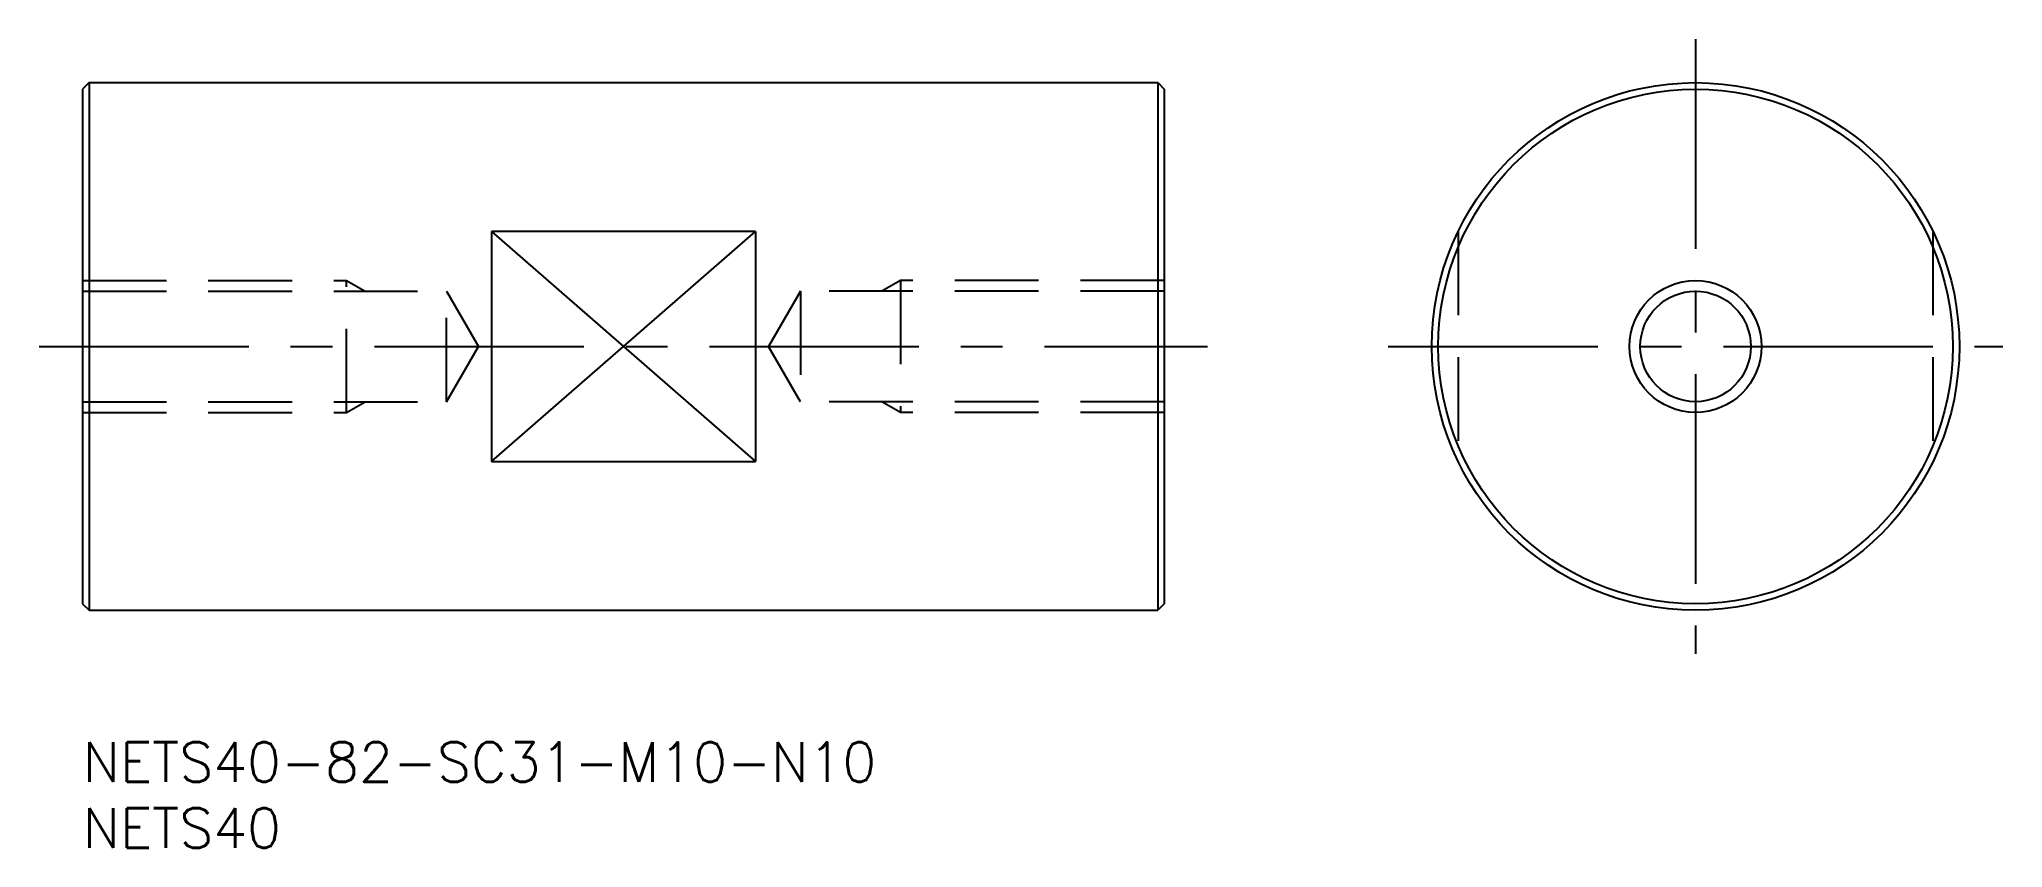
# Model space of a CAD drawing. Extents: x -3 to 146, y -8 to 53.
import ezdxf

# ---------------------------------------------------------------- set-up
doc = ezdxf.new("R2010")
doc.units = 0
doc.header["$LTSCALE"] = 0.5
doc.linetypes.add('CENTER', pattern=[50.8, 31.75, -6.35, 6.35, -6.35])
doc.linetypes.add('DASHED', pattern=[19.05, 12.7, -6.35])
for name, color, linetype in [('MSM_CENTER', 1, 'CENTER'), ('MSM_CONTINUOUS', 7, 'CONTINUOUS'), ('MSM_DASHED', 4, 'DASHED'), ('MSM_NARROW', 5, 'CONTINUOUS'), ('MSM_PART_NUMBER', 7, 'CONTINUOUS')]:
    doc.layers.add(name, color=color, linetype=linetype)
doc.styles.get("Standard").update_dxf_attribs({"font": 'txt.shx', "height": 3, "bigfont": 'bigfont.shx'})

# ---------------------------------------------------------------- blocks, each defined once
blk = doc.blocks.new('*U14')
at = {"layer": 'MSM_PART_NUMBER'}
blk.add_text('NETS40-82-SC31-M10-N10', height=3, dxfattribs=at).set_placement((0, -3))
blk = doc.blocks.new('*U15')
at = {"layer": 'MSM_PART_NUMBER'}
blk.add_text('NETS40', height=3, dxfattribs=at).set_placement((0, -8))

msp = doc.modelspace()

# ---------------------------------------------------------------- linework, layer by layer
at = {"layer": 'MSM_CENTER'}
for p, q in [((122.27, 53.29), (122.27, 6.71)), ((-3.28, 30), (85.28, 30)), ((98.98, 30), (145.56, 30))]:
    msp.add_line(p, q, dxfattribs=at)
at = {"layer": 'MSM_CONTINUOUS'}
for p, q in [((0.5, 50), (0, 49.5)), ((0, 49.5), (0, 10.5)), ((0.5, 50), (81.5, 50)), ((0.5, 50), (0.5, 10)), ((81.5, 50), (82, 49.5)), ((81.5, 50), (81.5, 10)), ((82, 49.5), (82, 10.5)), ((31, 38.72), (31, 21.28)), ((51, 38.72), (31, 38.72)), ((51, 38.72), (51, 21.28)), ((31, 21.28), (51, 21.28)), ((0, 10.5), (0.5, 10)), ((82, 10.5), (81.5, 10)), ((0.5, 10), (81.5, 10))]:
    msp.add_line(p, q, dxfattribs=at)
for radius in [20, 19.5, 4.19]:
    msp.add_circle((122.27, 30), radius, dxfattribs=at)
at = {"layer": 'MSM_DASHED'}
for p, q in [((104.27, 38.72), (104.27, 21.28)), ((140.27, 38.72), (140.27, 21.28)), ((0, 35), (20, 35)), ((20, 25), (20, 35)), ((20, 35), (21.41, 34.19)), ((62, 35), (60.59, 34.19)), ((62, 35), (62, 25)), ((82, 35), (62, 35)), ((0, 34.19), (27.58, 34.19)), ((27.58, 25.81), (27.58, 34.19)), ((27.58, 34.19), (30, 30)), ((54.42, 34.19), (52, 30)), ((54.42, 34.19), (54.42, 25.81)), ((82, 34.19), (54.42, 34.19)), ((27.58, 25.81), (30, 30)), ((54.42, 25.81), (52, 30)), ((0, 25.81), (27.58, 25.81)), ((20, 25), (21.41, 25.81)), ((82, 25.81), (54.42, 25.81)), ((62, 25), (60.59, 25.81)), ((0, 25), (20, 25)), ((82, 25), (62, 25))]:
    msp.add_line(p, q, dxfattribs=at)
at = {"layer": 'MSM_NARROW'}
for p, q in [((31, 21.28), (51, 38.72)), ((31, 38.72), (51, 21.28))]:
    msp.add_line(p, q, dxfattribs=at)
msp.add_circle((122.27, 30), 5, dxfattribs=at)

# ---------------------------------------------------------------- block references
at = {"layer": 'MSM_CONTINUOUS'}
for name in ['*U14', '*U15']:
    msp.add_blockref(name, (0, 0), dxfattribs=at)

doc.saveas('drawing.dxf')
